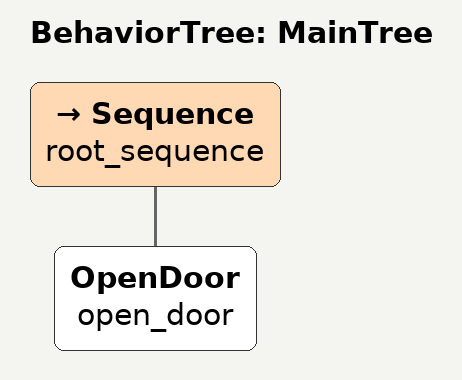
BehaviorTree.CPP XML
<root main_tree_to_execute = "MainTree" >
    <BehaviorTree ID="MainTree">
       <Sequence name="root_sequence">
           <OpenDoor    name="open_door"/>
       </Sequence>
    </BehaviorTree>
</root>
